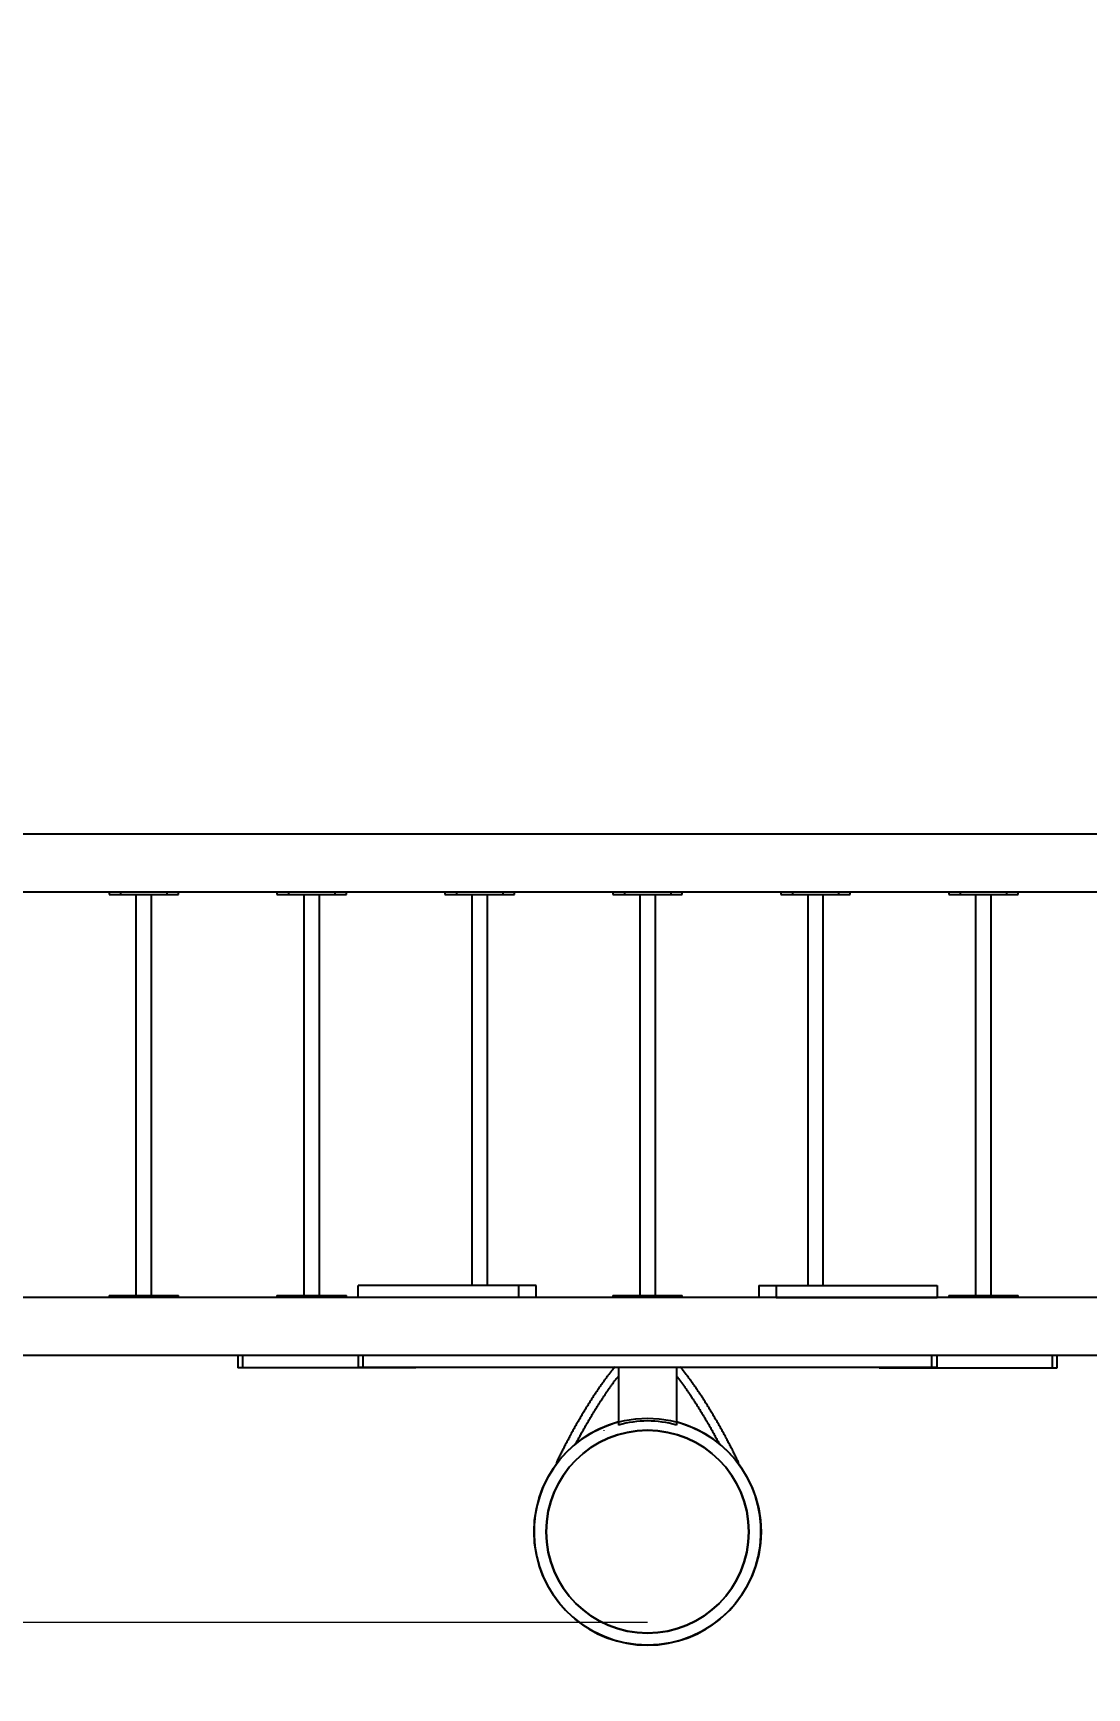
# Model space of a CAD drawing. Header units: millimetres. Extents: x -5684 to 4493, y -3963 to 3401.
# Drawn here: x -1060 to 760, y -1028 to 1829 of the extents above; entities that cross this region are included whole.
import ezdxf

# ---------------------------------------------------------------- set-up
doc = ezdxf.new("R2010")
doc.units = ezdxf.units.MM
for name, color, linetype in [('DIKOM_ОБЪЕКТ', 7, 'Continuous'), ('DIKOM_РАЗМЕР_ЗОНА', 7, 'Continuous'), ('DIKOM_РАЗМЕР_ОБЪЕКТА', 7, 'Continuous')]:
    doc.layers.add(name, color=color, linetype=linetype)
doc.styles.add('style1', font='arial.ttf', dxfattribs={"width": 0.8})
doc.dimstyles.new('1-50', dxfattribs={"dimtxt": 300, "dimasz": 200, "dimexe": 100, "dimexo": 0, "dimgap": 100, "dimtad": 1, "dimdec": 0, "dimtxsty": 'style1', "dimcen": 0, "dimclrd": 7, "dimclre": 7, "dimadec": 1, "dimazin": 2, "dimtfac": 1, "dimtdec": 0, "dimtmove": 0, "dimatfit": 3, "dimfxl": 0, "dimlwd": 25, "dimlwe": 18, "dimarcsym": 0})

# ---------------------------------------------------------------- blocks, each defined once
blk = doc.blocks.new('*D9')
at = {"layer": 'Defpoints', "color": 0, "transparency": 16777216}
for p in [(-4510, -33.6), (4493.1, -43), (4493.1, -3863)]:
    blk.add_point(p, dxfattribs=at)
at = {"layer": 'DIKOM_РАЗМЕР_ЗОНА', "color": 7, "lineweight": 18, "transparency": 16777216}
for p, q in [((-4510, -33.6), (-4510, -3963)), ((4493.1, -43), (4493.1, -3963))]:
    blk.add_line(p, q, dxfattribs=at)
at = {"layer": 'DIKOM_РАЗМЕР_ЗОНА', "color": 7, "lineweight": 25, "transparency": 16777216}
blk.add_line((-4310, -3863), (4293.1, -3863), dxfattribs=at)
at = {"layer": 'DIKOM_РАЗМЕР_ЗОНА', "color": 7, "transparency": 16777216}
for points in [[(-4310, -3829.7), (-4310, -3896.4), (-4510, -3863)], [(4293.1, -3829.7), (4293.1, -3896.4), (4493.1, -3863)]]:
    blk.add_solid(points, dxfattribs=at)
at = {"layer": 'DIKOM_РАЗМЕР_ЗОНА', "color": 0, "transparency": 16777216, "insert": (-193.7, -3609.9), "char_height": 300, "attachment_point": 5, "style": 'style1'}
blk.add_mtext('9000', dxfattribs=at)
blk = doc.blocks.new('*D10')
at = {"layer": 'Defpoints', "color": 0, "transparency": 16777216}
for p in [(-1818.3, 3401.4), (-5234.1, -2954), (1.4, -2954)]:
    blk.add_point(p, dxfattribs=at)
at = {"layer": 'DIKOM_РАЗМЕР_ЗОНА', "color": 7, "lineweight": 18, "transparency": 16777216}
for p, q in [((-1818.3, 3401.4), (-5334.1, 3401.4)), ((1.4, -2954), (-5334.1, -2954))]:
    blk.add_line(p, q, dxfattribs=at)
at = {"layer": 'DIKOM_РАЗМЕР_ЗОНА', "color": 7, "lineweight": 25, "transparency": 16777216}
blk.add_line((-5234.1, 3201.4), (-5234.1, -2754), dxfattribs=at)
at = {"layer": 'DIKOM_РАЗМЕР_ЗОНА', "color": 7, "transparency": 16777216}
for points in [[(-5267.5, 3201.4), (-5200.8, 3201.4), (-5234.1, 3401.4)], [(-5267.5, -2754), (-5200.8, -2754), (-5234.1, -2954)]]:
    blk.add_solid(points, dxfattribs=at)
at = {"layer": 'DIKOM_РАЗМЕР_ЗОНА', "color": 0, "transparency": 16777216, "insert": (-5487.4, -234.8), "char_height": 300, "attachment_point": 5, "rotation": 90, "style": 'style1'}
blk.add_mtext('6350', dxfattribs=at)
blk = doc.blocks.new('*D11')
at = {"layer": 'Defpoints', "color": 0, "transparency": 16777216}
for p in [(-3580.8, 1935), (-1952, 1935), (1.4, -915)]:
    blk.add_point(p, dxfattribs=at)
at = {"layer": 'DIKOM_РАЗМЕР_ОБЪЕКТА', "color": 7, "lineweight": 18, "transparency": 16777216}
for p, q in [((-1952, 1935), (-3680.8, 1935)), ((1.4, -915), (-3680.8, -915))]:
    blk.add_line(p, q, dxfattribs=at)
at = {"layer": 'DIKOM_РАЗМЕР_ОБЪЕКТА', "color": 7, "lineweight": 25, "transparency": 16777216}
blk.add_line((-3580.8, -715), (-3580.8, 1735), dxfattribs=at)
at = {"layer": 'DIKOM_РАЗМЕР_ОБЪЕКТА', "color": 7, "transparency": 16777216}
for points in [[(-3614.1, 1735), (-3547.4, 1735), (-3580.8, 1935)], [(-3614.1, -715), (-3547.4, -715), (-3580.8, -915)]]:
    blk.add_solid(points, dxfattribs=at)
at = {"layer": 'DIKOM_РАЗМЕР_ОБЪЕКТА', "color": 0, "transparency": 16777216, "insert": (-3833.9, 268.8), "char_height": 300, "attachment_point": 5, "rotation": 90, "style": 'style1'}
blk.add_mtext('2850', dxfattribs=at)
blk = doc.blocks.new('*D12')
at = {"layer": 'Defpoints', "color": 0, "transparency": 16777216}
for p in [(-3006.9, 396), (2993.1, 396), (2993.1, -1651.7)]:
    blk.add_point(p, dxfattribs=at)
at = {"layer": 'DIKOM_РАЗМЕР_ОБЪЕКТА', "color": 7, "lineweight": 18, "transparency": 16777216}
for p, q in [((-3006.9, 396), (-3006.9, -1751.7)), ((2993.1, 396), (2993.1, -1751.7))]:
    blk.add_line(p, q, dxfattribs=at)
at = {"layer": 'DIKOM_РАЗМЕР_ОБЪЕКТА', "color": 7, "lineweight": 25, "transparency": 16777216}
blk.add_line((-2806.9, -1651.7), (2793.1, -1651.7), dxfattribs=at)
at = {"layer": 'DIKOM_РАЗМЕР_ОБЪЕКТА', "color": 7, "transparency": 16777216}
for points in [[(-2806.9, -1618.4), (-2806.9, -1685), (-3006.9, -1651.7)], [(2793.1, -1618.4), (2793.1, -1685), (2993.1, -1651.7)]]:
    blk.add_solid(points, dxfattribs=at)
at = {"layer": 'DIKOM_РАЗМЕР_ОБЪЕКТА', "color": 0, "transparency": 16777216, "insert": (16.8, -1398.5), "char_height": 300, "attachment_point": 5, "style": 'style1'}
blk.add_mtext('6000', dxfattribs=at)

msp = doc.modelspace()

# ---------------------------------------------------------------- linework, layer by layer
at = {"layer": 'DIKOM_ОБЪЕКТ'}
for p, q in [((1401.4, 446), (-1398.6, 446)), ((1401.4, 346), (-1398.6, 346)), ((-928.5, 346), (-928.5, 342)), ((-908.5, 346), (-908.5, 342)), ((-828.5, 346), (-828.5, 342)), ((-808.5, 342), (-808.5, 346)), ((-638.5, 346), (-638.5, 342)), ((-618.5, 346), (-618.5, 342)), ((-538.5, 346), (-538.5, 342)), ((-518.5, 342), (-518.5, 346)), ((-348.5, 346), (-348.5, 342)), ((-328.5, 346), (-328.5, 342)), ((-248.5, 346), (-248.5, 342)), ((-228.5, 342), (-228.5, 346)), ((-58.5, 346), (-58.5, 342)), ((-38.5, 346), (-38.5, 342)), ((41.5, 346), (41.5, 342)), ((61.5, 342), (61.5, 346)), ((231.5, 346), (231.5, 342)), ((251.5, 346), (251.5, 342)), ((331.5, 346), (331.5, 342)), ((351.5, 342), (351.5, 346)), ((521.5, 346), (521.5, 342)), ((541.5, 346), (541.5, 342)), ((621.5, 346), (621.5, 342)), ((641.5, 342), (641.5, 346)), ((-928.5, 342), (-908.5, 342)), ((-908.5, 342), (-828.5, 342)), ((-882, 342), (-882, -350)), ((-855, -350), (-855, 342)), ((-828.5, 342), (-808.5, 342)), ((-638.5, 342), (-618.5, 342)), ((-618.5, 342), (-538.5, 342)), ((-592, 342), (-592, -350)), ((-565, -350), (-565, 342)), ((-538.5, 342), (-518.5, 342)), ((-348.5, 342), (-328.5, 342)), ((-328.5, 342), (-248.5, 342)), ((-302, 342), (-302, -333)), ((-275, -333), (-275, 342)), ((-248.5, 342), (-228.5, 342)), ((-58.5, 342), (-38.5, 342)), ((-38.5, 342), (41.5, 342)), ((-12, 342), (-12, -350)), ((15, -350), (15, 342)), ((41.5, 342), (61.5, 342)), ((231.5, 342), (251.5, 342)), ((251.5, 342), (331.5, 342)), ((278, 342), (278, -333)), ((305, -333), (305, 342)), ((331.5, 342), (351.5, 342)), ((521.5, 342), (541.5, 342)), ((541.5, 342), (621.5, 342)), ((568, 342), (568, -350)), ((595, -350), (595, 342)), ((621.5, 342), (641.5, 342)), ((-498.6, -354), (-498.6, -333)), ((-221, -333), (-498.6, -333)), ((-221, -354), (-221, -333)), ((-191, -333), (-221, -333)), ((-191, -354), (-191, -333)), ((193.8, -333), (193.8, -354)), ((193.8, -333), (223.8, -333)), ((223.8, -333), (223.8, -354)), ((223.8, -333), (501.4, -333)), ((501.4, -333), (501.4, -354)), ((1401.4, -354), (-1398.6, -354)), ((-928.5, -350), (-928.5, -354)), ((-928.5, -350), (-908.5, -350)), ((-908.5, -350), (-908.5, -354)), ((-908.5, -350), (-828.5, -350)), ((-828.5, -350), (-828.5, -354)), ((-828.5, -350), (-808.5, -350)), ((-808.5, -354), (-808.5, -350)), ((-638.5, -350), (-638.5, -354)), ((-638.5, -350), (-618.5, -350)), ((-618.5, -350), (-618.5, -354)), ((-618.5, -350), (-538.5, -350)), ((-538.5, -350), (-538.5, -354)), ((-538.5, -350), (-518.5, -350)), ((-518.5, -354), (-518.5, -350)), ((-221, -354), (-498.6, -354)), ((-58.5, -350), (-58.5, -354)), ((-58.5, -350), (-38.5, -350)), ((-38.5, -350), (-38.5, -354)), ((-38.5, -350), (41.5, -350)), ((41.5, -350), (41.5, -354)), ((41.5, -350), (61.5, -350)), ((61.5, -354), (61.5, -350)), ((223.8, -354), (501.4, -354)), ((521.5, -350), (521.5, -354)), ((521.5, -350), (541.5, -350)), ((541.5, -350), (541.5, -354)), ((541.5, -350), (621.5, -350)), ((621.5, -350), (621.5, -354)), ((621.5, -350), (641.5, -350)), ((641.5, -354), (641.5, -350)), ((-431.6, -454), (-1398.6, -454)), ((-706.2, -454), (-706.2, -475)), ((-697.4, -475), (-697.4, -454)), ((-498.6, -454), (-498.6, -474)), ((-489.6, -474), (-489.6, -454)), ((434.4, -454), (-431.6, -454)), ((1401.4, -454), (434.4, -454)), ((492.4, -474), (492.4, -454)), ((501.4, -474), (501.4, -454)), ((700.2, -454), (700.2, -475)), ((709, -475), (709, -454)), ((-697.4, -475), (-706.2, -475)), ((-449.8, -475), (-697.4, -475)), ((-498.6, -474), (-489.6, -474)), ((-489.6, -474), (492.4, -474)), ((-449.8, -475), (-449.8, -474)), ((-398.6, -475), (-449.8, -475)), ((-398.6, -475), (-398.6, -474)), ((-48.6, -474), (-48.6, -574)), ((51.4, -474), (51.4, -574)), ((401.4, -474), (401.4, -475)), ((401.4, -475), (452.6, -475)), ((452.6, -474), (452.6, -475)), ((452.6, -475), (700.2, -475)), ((492.4, -474), (501.4, -474)), ((700.2, -475), (709, -475)), ((-73.4, -583.4), (-73.6, -583)), ((-48.6, -574), (-48.6, -574)), ((51.4, -574), (51.4, -574))]:
    msp.add_line(p, q, dxfattribs=at)
at = {"layer": 'DIKOM_ОБЪЕКТ', "flags": 128}
for points in [[(-48.6, -474.9), (-49.7, -474.3), (-50.6, -474)], [(53.4, -474), (52.5, -474.3), (51.4, -474.9)]]:
    msp.add_lwpolyline(points, dxfattribs=at)
at = {"layer": 'DIKOM_ОБЪЕКТ'}
for radius in [196, 175]:
    msp.add_circle((1.4, -758), radius, dxfattribs=at)
at = {"layer": 'DIKOM_ОБЪЕКТ', "extrusion": (-1.73472e-18, 7.88914e-30, -1)}
msp.add_circle((-1.4, -758), 175, dxfattribs=at)
at = {"layer": 'DIKOM_ОБЪЕКТ'}
for centre, radius, start, end in [((-53.2, -478.2), 4.43, 109.3296, 140.1107), ((56, -478.2), 4.43, 39.9185, 70.6701), ((1.4, -758), 196, 104.7796, 75.2204), ((1.4, -746.9), 180, 73.8768, 106.1232), ((-154.2, -638.4), 1.58, 184.8819, 242.6176), ((157, -638.4), 1.58, 297.4181, 355.0153)]:
    msp.add_arc(centre, radius, start, end, dxfattribs=at)
for points, knots in [([(-56.6, -475.3), (-57.3, -476.1), (-59, -478.2), (-62, -482), (-65.6, -486.6), (-69.3, -491.5), (-73, -496.6), (-76.8, -501.8), (-80.6, -507.3), (-84.4, -512.9), (-88.3, -518.6), (-92.2, -524.6), (-96.1, -530.7), (-100, -536.9), (-103.9, -543.2), (-107.9, -549.7), (-111.8, -556.3), (-115.7, -563), (-119.6, -569.7), (-123.5, -576.6), (-127.4, -583.5), (-131.2, -590.5), (-135, -597.5), (-138.7, -604.6), (-142.4, -611.7), (-146.1, -618.8), (-149.6, -625.9), (-152.9, -632.5), (-154.9, -636.7), (-155.8, -638.5)], [0, 0, 0, 0, 0.02002, 0.058443, 0.096794, 0.135076, 0.173298, 0.211472, 0.249604, 0.2877, 0.325766, 0.363806, 0.401825, 0.439824, 0.477807, 0.515776, 0.553733, 0.59168, 0.62962, 0.667552, 0.705479, 0.743402, 0.781321, 0.81924, 0.857157, 0.895075, 0.932994, 0.970916, 1, 1, 1, 1]), ([(158.6, -638.5), (158, -637.3), (156.2, -633.7), (153.3, -627.7), (149.7, -620.5), (146.1, -613.4), (142.4, -606.3), (138.7, -599.2), (134.9, -592.2), (131.1, -585.2), (127.2, -578.3), (123.4, -571.4), (119.5, -564.6), (115.5, -557.9), (111.6, -551.3), (107.7, -544.8), (103.7, -538.4), (99.8, -532.2), (95.9, -526), (92, -520.1), (88.1, -514.3), (84.3, -508.6), (80.5, -503.2), (76.7, -497.9), (73, -492.8), (69.3, -487.9), (65.7, -483.2), (62.4, -479), (60.3, -476.5), (59.4, -475.3)], [0, 0, 0, 0, 0.019956, 0.057881, 0.095804, 0.133725, 0.171643, 0.20956, 0.247478, 0.285397, 0.323318, 0.361243, 0.399172, 0.437107, 0.47505, 0.513001, 0.550963, 0.588937, 0.626926, 0.664932, 0.702957, 0.741005, 0.779079, 0.817184, 0.855325, 0.893508, 0.931741, 0.970033, 1, 1, 1, 1]), ([(-122.7, -606.4), (-122.7, -606.3), (-121.4, -604), (-118.9, -599.3), (-115.2, -592.4), (-111.4, -585.6), (-107.5, -578.8), (-103.7, -572.1), (-99.8, -565.5), (-96, -559), (-92.1, -552.6), (-88.2, -546.4), (-84.4, -540.2), (-80.5, -534.2), (-76.7, -528.4), (-72.9, -522.7), (-69.2, -517.2), (-65.5, -511.9), (-61.9, -506.8), (-58.3, -501.9), (-54.8, -497.1), (-51.5, -492.9), (-49.5, -490.4), (-48.6, -489.3)], [0, 0, 0, 0, 0.000544, 0.051165, 0.101783, 0.152399, 0.203009, 0.253612, 0.304207, 0.354792, 0.405363, 0.45592, 0.50646, 0.556979, 0.607475, 0.657944, 0.708381, 0.758781, 0.809139, 0.859447, 0.909698, 0.959882, 1, 1, 1, 1]), ([(51.4, -489.3), (51.9, -489.9), (53.5, -491.9), (56.4, -495.6), (59.8, -500.2), (63.4, -505.1), (67, -510.1), (70.7, -515.3), (74.4, -520.8), (78.2, -526.4), (82, -532.1), (85.8, -538.1), (89.6, -544.2), (93.5, -550.4), (97.4, -556.7), (101.2, -563.2), (105.1, -569.7), (108.9, -576.4), (112.8, -583.2), (116.6, -590), (120.4, -596.9), (123.3, -602.4), (125, -605.6), (125.5, -606.5)], [0, 0, 0, 0, 0.023089, 0.073064, 0.123134, 0.173284, 0.223502, 0.273777, 0.324103, 0.37447, 0.424875, 0.47531, 0.525773, 0.576258, 0.626764, 0.677286, 0.727823, 0.778372, 0.828931, 0.879498, 0.930071, 0.980649, 1, 1, 1, 1])]:
    msp.add_open_spline(points, degree=3, knots=knots, dxfattribs=at)

# ---------------------------------------------------------------- dimensions: what is measured, and where the dimension line sits
at = {"layer": 'DIKOM_РАЗМЕР_ЗОНА'}
dim = msp.add_linear_dim(base=(-5234.1, -2954), p1=(-1818.3, 3401.4), p2=(1.4, -2954), angle=90, text='6350', dimstyle='1-50', dxfattribs=at)
dim.commit()
dim.dimension.update_dxf_attribs({"geometry": '*D10', "text_midpoint": (-5234.1, -234.8), "dimtype": 160})
dim = msp.add_linear_dim(base=(4493.1, -3863), p1=(-4510, -33.6), p2=(4493.1, -43), text='9000', dimstyle='1-50', dxfattribs=at)
dim.commit()
dim.dimension.update_dxf_attribs({"geometry": '*D9', "text_midpoint": (-193.7, -3863), "dimtype": 160})
at = {"layer": 'DIKOM_РАЗМЕР_ОБЪЕКТА'}
dim = msp.add_linear_dim(base=(-3580.8, 1935), p1=(1.4, -915), p2=(-1952, 1935), angle=90, dimstyle='1-50', dxfattribs=at)
dim.commit()
dim.dimension.update_dxf_attribs({"geometry": '*D11', "text_midpoint": (-3580.8, 268.8), "dimtype": 160})
dim = msp.add_linear_dim(base=(2993.1, -1651.7), p1=(-3006.9, 396), p2=(2993.1, 396), dimstyle='1-50', dxfattribs=at)
dim.commit()
dim.dimension.update_dxf_attribs({"geometry": '*D12', "text_midpoint": (16.8, -1651.7), "dimtype": 160})

doc.saveas('drawing.dxf')
